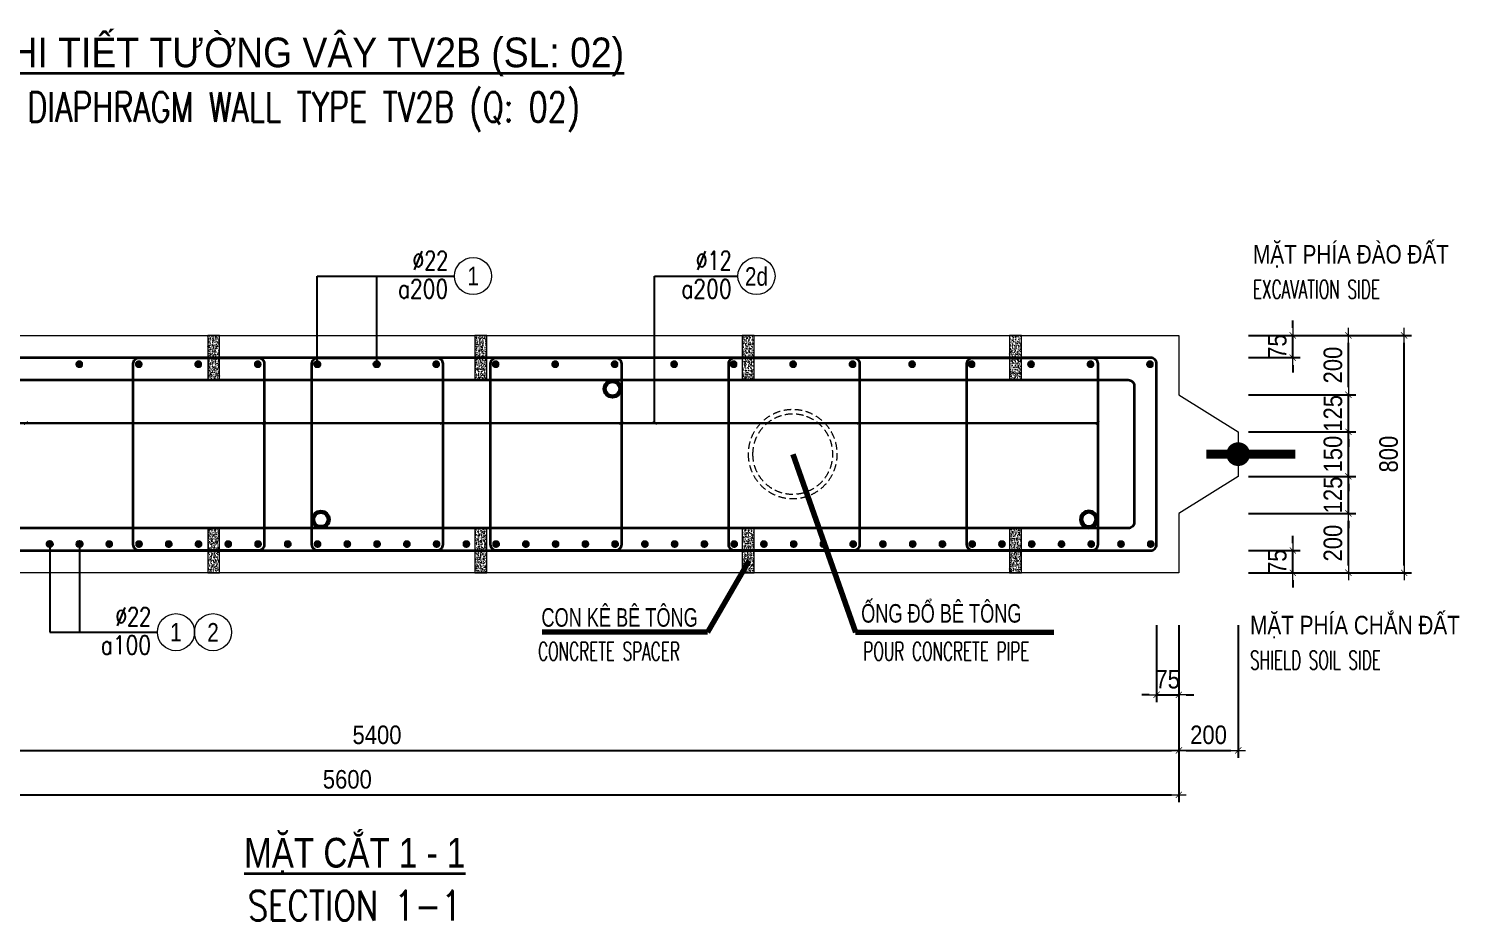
# Model space of a CAD drawing. Header units: millimetres. Extents: x -642477 to 1168880, y -27982 to 330379.
# Drawn here: x 269568 to 284021, y 92730 to 101745 of the extents above; entities that cross this region are included whole.
import ezdxf
from ezdxf.enums import TextEntityAlignment as Align

# ---------------------------------------------------------------- set-up
doc = ezdxf.new("R2010")
doc.units = ezdxf.units.MM
doc.linetypes.add('HIDDEN', pattern=[0.375, 0.25, -0.125])
doc.linetypes.add('HIDDEN2', pattern=[4.7625, 3.175, -1.5875])
doc.layers.get('0').update_dxf_attribs({"lineweight": 20})
doc.layers.get('Defpoints').update_dxf_attribs({"color": 151, "lineweight": 9})
for name, color, linetype, lineweight in [('NDC_S_BEAM', 3, 'HIDDEN2', 20), ('NDC_S_BREAK-LINE', 1, 'Continuous', 15), ('NDC_S_DIAPHGRAM WALL', 3, 'Continuous', 20), ('NDC_S_DIM', 1, 'Continuous', 15), ('NDC_S_ENG TITLE', 3, 'Continuous', 20), ('NDC_S_HATCH MATERIAL', 8, 'Continuous', 13), ('NDC_S_LEADER', 1, 'Continuous', 15), ('NDC_S_LEVEL TEXT', 7, 'Continuous', 20), ('NDC_S_REBAR', 4, 'Continuous', 35), ('NDC_S_VN TEXT', 7, 'Continuous', 20), ('NDC_S_VN TITLE', 6, 'Continuous', 35)]:
    doc.layers.add(name, color=color, linetype=linetype, lineweight=lineweight)
doc.layers.add('NDC_S_REBAR DES.', color=2, linetype='Continuous')
doc.styles.add('ARIAL', font='arial.ttf', dxfattribs={"width": 0.8})
doc.styles.add('NDC_ARIAL', font='arial.ttf', dxfattribs={"width": 0.85})
doc.styles.add('NDC_DIM', font='', dxfattribs={"width": 0.75})
doc.styles.add('NDC_EN TXT', font='romans.shx', dxfattribs={"width": 0.8})
doc.styles.get('NDC_DIM').set_extended_font_data('Dotum')
doc.dimstyles.new('A1-NDC-1-25 (x3)', dxfattribs={"dimscale": 75, "dimtxt": 2.5, "dimasz": 1, "dimexe": 1, "dimexo": 0, "dimgap": 0.8, "dimtad": 1, "dimdec": 0, "dimlfac": 0.333333, "dimdsep": 46, "dimtxsty": 'NDC_ARIAL', "dimblk": 'DIMMARK', "dimcen": 49999.938995, "dimdle": 1.5, "dimclrd": 1, "dimclre": 1, "dimclrt": 3, "dimadec": 0, "dimazin": 0, "dimtfac": 1, "dimtdec": 0, "dimtix": 1, "dimtmove": 2, "dimatfit": 3, "dimfxl": 1, "dimarcsym": 0})
doc.dimstyles.new('NDC_dim_25', dxfattribs={"dimscale": 25, "dimtxt": 2.2, "dimasz": 1.5, "dimexe": 1.5, "dimexo": 2.5, "dimgap": 1, "dimtad": 1, "dimdec": 0, "dimzin": 0, "dimdsep": 46, "dimtxsty": 'NDC_DIM', "dimblk": 'DIMMARK', "dimcen": 0.09, "dimdle": 1.2, "dimclrd": 1, "dimclre": 1, "dimclrt": 3, "dimadec": 0, "dimazin": 0, "dimtfac": 1, "dimtdec": 0, "dimtix": 1, "dimtofl": 0, "dimtmove": 0, "dimatfit": 3, "dimfxl": 6, "dimfxlon": 1, "dimtolj": 1, "dimtzin": 0, "dimarcsym": 0})

# ---------------------------------------------------------------- blocks, each defined once
blk = doc.blocks.new('DIMMARK')
at = {"layer": 'NDC_S_DIM', "color": 1}
blk.add_line((-1.5, 0), (1, 0), dxfattribs=at)
at = {"layer": 'NDC_S_DIM', "color": 2, "const_width": 0.1}
blk.add_lwpolyline([(-0.42, -0.42), (0.42, 0.42)], dxfattribs=at)
blk = doc.blocks.new('TV_001')
at = {"layer": 'NDC_S_DIAPHGRAM WALL', "ltscale": 0.01}
for p, q in [((21086.6, 15963.3), (21044.1, 15767.9)), ((21044.1, 15767.9), (20822.1, 15688.3)), ((20822.1, 15688.3), (20790.3, 15541.7)), ((20790.3, 15541.7), (20959.2, 15377)), ((20959.2, 15377), (20916.7, 15181.6)), ((20916.7, 15181.6), (26388.8, 13991.9))]:
    blk.add_line(p, q, dxfattribs=at)
blk.add_lwpolyline([(26558.8, 14773.6), (21086.6, 15963.3)], dxfattribs=at)
at = {"layer": 'NDC_S_DIAPHGRAM WALL', "ltscale": 50, "const_width": 30}
blk.add_lwpolyline([(20911.1, 15592.2), (20618, 15655.9)], dxfattribs=at)
at = {"layer": 'NDC_S_DIAPHGRAM WALL', "ltscale": 50, "const_width": 40}
blk.add_lwpolyline([(20825.8, 15610.7, -1), (20786.7, 15619.2, -1)], format="xyb", close=True, dxfattribs=at)
blk = doc.blocks.new('Ong sieu am')
at = {"layer": 'NDC_S_HATCH MATERIAL'}
h = blk.add_hatch(dxfattribs=at)
h.set_pattern_fill('ANSI31', color=256, scale=20)
h.set_pattern_definition([(45, (0, 0), (-1.76776695, 1.76776695), [])])
h.paths.add_polyline_path([(-7119.3, 51158.9, 1), (-7179.3, 51158.9, 1)])
h.paths.add_polyline_path([(-7171.3, 51158.9, -1), (-7127.3, 51158.9, -1)], flags=16)
at = {"layer": 'NDC_S_REBAR DES.'}
for radius in [30, 22]:
    blk.add_circle((-7149.3, 51158.9), radius, dxfattribs=at)
blk = doc.blocks.new('ong do BT')
at = {"layer": 'NDC_S_HATCH MATERIAL', "linetype": 'HIDDEN', "ltscale": 100}
for radius in [150, 135]:
    blk.add_circle((-6323.7, 51237.8), radius, dxfattribs=at)
blk = doc.blocks.new('con ke BT')
at = {"layer": 'NDC_S_HATCH MATERIAL'}
h = blk.add_hatch(dxfattribs=at)
h.set_pattern_fill('AR-CONC', color=256, scale=2)
h.set_pattern_definition([(50, (0, 0), (14.3452037, -1.2550427), [1.5, -16.5]), (355, (0, 0), (-2.7750267, 15.0438427), [1.2, -13.2]), (100.451444, (1.195, -0.105), (11.570177, 13.7888), [1.274804, -14.0228422]), (46.1842, (0, 4), (21.3448266, -3.3103856), [2.25, -24.75]), (96.635635, (1.779, 3.724), (18.693239, 19.482372), [1.912207, -21.034275]), (351.184164, (0, 4), (18.693239, 19.482372), [1.8, -19.8]), (21, (2, 3), (11.938141, -8.0523778), [1.5, -16.5]), (326, (2, 3), (4.8663066, 14.503001), [1.2, -13.2]), (71.451445, (2.995, 2.329), (16.8044475, 6.450623), [1.274804, -14.0228422]), (37.5, (0, 0), (0.2431971, 6.6578771), [0, -13.04, 0, -13.4, 0, -13.25]), (7.5, (0, 0), (5.2613907, 7.8882342), [0, -7.64, 0, -12.74, 0, -5.05]), (327.5, (-4.46, 0), (10.6764487, -0.45109743), [0, -5, 0, -15.6, 0, -20.7]), (317.5, (-6.46, 0), (11.6637234, 2.0020996), [0, -6.5, 0, -10.36, 0, -14.7])])
h.paths.add_polyline_path([(-7076.9, 51430.9), (-7116.9, 51430.9), (-7116.9, 51280.9), (-7076.9, 51280.9)])
at = {"layer": 'NDC_S_BREAK-LINE'}
blk.add_lwpolyline([(-7116.9, 51430.9), (-7116.9, 51280.9), (-7076.9, 51280.9), (-7076.9, 51430.9)], close=True, dxfattribs=at)
blk = doc.blocks.new('*U2362')
at = {"layer": 'NDC_S_LEADER', "xscale": 3, "yscale": 3, "zscale": 3}
blk.add_blockref('con ke BT', (21291, -154068), dxfattribs=at)
blk = doc.blocks.new('*U2363')
at = {"layer": 'NDC_S_DIM', "color": 0, "linetype": 'ByBlock', "lineweight": -2, "transparency": 16777216}
for p in [(0, 0), (2700, 0), (5400, 0), (8100, 0), (10800, 0), (13500, 0)]:
    blk.add_blockref('*U2362', p, dxfattribs=at)
blk = doc.blocks.new('*U2364')
at = {"layer": 'NDC_S_LEADER', "xscale": 3, "yscale": 3, "zscale": 3}
blk.add_blockref('con ke BT', (21291, -154068), dxfattribs=at)
blk = doc.blocks.new('*U2365')
at = {"layer": 'NDC_S_DIM', "color": 0, "linetype": 'ByBlock', "lineweight": -2, "transparency": 16777216}
for p in [(0, 0), (2700, 0), (5400, 0), (8100, 0), (10800, 0), (13500, 0)]:
    blk.add_blockref('*U2364', p, dxfattribs=at)
blk = doc.blocks.new('*U366')
blk.add_circle((2.5, 0), 2.5)
at = {"layer": 'NDC_S_VN TEXT', "color": 3, "style": 'NDC_EN TXT'}
for tag, width, p in [('DK2', 0.75, (-0.85, 0.85)), ('KC2', 0.8, (-0.85, -2.97))]:
    blk.add_attdef(tag, text='', height=2.5, dxfattribs=dict(at, width=width)).set_placement(p, align=Align.RIGHT)
at = {"layer": 'NDC_S_VN TEXT', "color": 7, "style": 'ARIAL', "width": 0.8}
blk.add_attdef('SH3', text='', height=2.5, dxfattribs=at).set_placement((2.5, 0), align=Align.MIDDLE)
blk = doc.blocks.new('kata_block_THEP')
at = {"layer": 'NDC_S_REBAR', "color": 0}
for p, q in [((-0.5, 0), (0.5, 0)), ((-0.35, 0.35), (0.35, -0.35)), ((0.35, 0.35), (-0.35, -0.35)), ((0, 0.5), (0, -0.5))]:
    blk.add_line(p, q, dxfattribs=at)
at = {"layer": 'NDC_S_REBAR', "color": 0, "const_width": 0.0833}
blk.add_lwpolyline([(-0.5, 0, 1), (0.5, 0, 1), (-0.5, 0, 1)], format="xyb", dxfattribs=at)
blk = doc.blocks.new('*U2375')
at = {"layer": 'NDC_S_REBAR', "ltscale": 80, "xscale": 72, "yscale": 72, "zscale": 72}
blk.add_blockref('kata_block_THEP', (0, 0), dxfattribs=at)
blk = doc.blocks.new('*U2376')
at = {"layer": 'NDC_S_LEVEL TEXT', "color": 0, "linetype": 'ByBlock', "lineweight": -2, "transparency": 16777216}
for p in [(5408.1, 0), (6009, 0), (6609.9, 0), (7210.8, 0), (7811.7, 0), (8412.6, 0), (9013.5, 0), (9614.4, 0), (10215.3, 0), (10816.2, 0), (11417.1, 0), (12018, 0), (12618.9, 0), (13219.8, 0), (13820.7, 0), (14421.6, 0), (15022.5, 0), (15623.4, 0), (16224.3, 0)]:
    blk.add_blockref('*U2375', p, dxfattribs=at)
blk = doc.blocks.new('*U2353')
at = {"layer": 'NDC_S_REBAR', "ltscale": 80, "xscale": 72, "yscale": 72, "zscale": 72}
blk.add_blockref('kata_block_THEP', (0, 0), dxfattribs=at)
blk = doc.blocks.new('*U2354')
at = {"layer": 'NDC_S_LEVEL TEXT', "color": 0, "linetype": 'ByBlock', "lineweight": -2, "transparency": 16777216}
for p in [(5110.2, 0), (5410.8, 0), (5711.4, 0), (6012, 0), (6312.6, 0), (6613.2, 0), (6913.8, 0), (7214.4, 0), (7515, 0), (7815.6, 0), (8116.2, 0), (8416.8, 0), (8717.4, 0), (9018, 0), (9318.6, 0), (9619.2, 0), (9919.8, 0), (10220.4, 0), (10521, 0), (10821.6, 0), (11122.2, 0), (11422.8, 0), (11723.4, 0), (12024, 0), (12324.6, 0), (12625.2, 0), (12925.8, 0), (13226.4, 0), (13527, 0), (13827.6, 0), (14128.2, 0), (14428.8, 0), (14729.4, 0), (15030, 0), (15330.6, 0), (15631.2, 0), (15931.8, 0), (16232.4, 0)]:
    blk.add_blockref('*U2353', p, dxfattribs=at)
blk = doc.blocks.new('*D2424')
at = {"layer": 'Defpoints', "color": 0, "ltscale": 100, "transparency": 16777216}
for p in [(281892, 96844), (282900, 96844), (281892, 96244)]:
    blk.add_point(p, dxfattribs=at)
at = {"layer": 'NDC_S_DIM', "color": 1, "lineweight": -2, "ltscale": 100, "transparency": 16777216}
for p, q in [((281892, 96844), (282975, 96844)), ((282900, 96319), (282900, 96769)), ((281892, 96244), (282975, 96244))]:
    blk.add_line(p, q, dxfattribs=at)
at = {"layer": 'NDC_S_DIM', "color": 1, "lineweight": -2, "ltscale": 100, "transparency": 16777216, "xscale": 75, "yscale": 75, "zscale": 75}
for p, rotation in [((282900, 96844), 90), ((282900, 96244), 270)]:
    blk.add_blockref('DIMMARK', p, dxfattribs=dict(at, rotation=rotation))
at = {"layer": 'NDC_S_DIM', "color": 3, "ltscale": 100, "transparency": 16777216, "insert": (282744, 96544), "char_height": 187.5, "attachment_point": 5, "rotation": 90, "style": 'NDC_ARIAL'}
blk.add_mtext('200', dxfattribs=at)
blk = doc.blocks.new('*D2425')
at = {"layer": 'Defpoints', "color": 0, "ltscale": 100, "transparency": 16777216}
for p in [(281892, 97219), (282900, 97219), (281892, 96844)]:
    blk.add_point(p, dxfattribs=at)
at = {"layer": 'NDC_S_DIM', "color": 1, "lineweight": -2, "ltscale": 100, "transparency": 16777216}
for p, q in [((282900, 97294), (282900, 97369)), ((281892, 97219), (282975, 97219)), ((282900, 96844), (282900, 97219)), ((281892, 96844), (282975, 96844)), ((282900, 96769), (282900, 96694))]:
    blk.add_line(p, q, dxfattribs=at)
at = {"layer": 'NDC_S_DIM', "color": 1, "lineweight": -2, "ltscale": 100, "transparency": 16777216, "xscale": 75, "yscale": 75, "zscale": 75}
for p, rotation in [((282900, 97219), 270), ((282900, 96844), 90)]:
    blk.add_blockref('DIMMARK', p, dxfattribs=dict(at, rotation=rotation))
at = {"layer": 'NDC_S_DIM', "color": 3, "ltscale": 100, "transparency": 16777216, "insert": (282744, 97031), "char_height": 187.5, "attachment_point": 5, "rotation": 90, "style": 'NDC_ARIAL'}
blk.add_mtext('125', dxfattribs=at)
blk = doc.blocks.new('*D2426')
at = {"layer": 'Defpoints', "color": 0, "ltscale": 100, "transparency": 16777216}
for p in [(281892, 97669), (282900, 97669), (281892, 97219)]:
    blk.add_point(p, dxfattribs=at)
at = {"layer": 'NDC_S_DIM', "color": 1, "lineweight": -2, "ltscale": 100, "transparency": 16777216}
for p, q in [((282900, 97744), (282900, 97819)), ((281892, 97669), (282975, 97669)), ((282900, 97219), (282900, 97669)), ((281892, 97219), (282975, 97219)), ((282900, 97144), (282900, 97069))]:
    blk.add_line(p, q, dxfattribs=at)
at = {"layer": 'NDC_S_DIM', "color": 1, "lineweight": -2, "ltscale": 100, "transparency": 16777216, "xscale": 75, "yscale": 75, "zscale": 75}
for p, rotation in [((282900, 97669), 270), ((282900, 97219), 90)]:
    blk.add_blockref('DIMMARK', p, dxfattribs=dict(at, rotation=rotation))
at = {"layer": 'NDC_S_DIM', "color": 3, "ltscale": 100, "transparency": 16777216, "insert": (282744, 97444), "char_height": 187.5, "attachment_point": 5, "rotation": 90, "style": 'NDC_ARIAL'}
blk.add_mtext('150', dxfattribs=at)
blk = doc.blocks.new('*D2427')
at = {"layer": 'Defpoints', "color": 0, "ltscale": 100, "transparency": 16777216}
for p in [(281892, 98044), (282900, 98044), (281892, 97669)]:
    blk.add_point(p, dxfattribs=at)
at = {"layer": 'NDC_S_DIM', "color": 1, "lineweight": -2, "ltscale": 100, "transparency": 16777216}
for p, q in [((282900, 98119), (282900, 98194)), ((281892, 98044), (282975, 98044)), ((282900, 97669), (282900, 98044)), ((281892, 97669), (282975, 97669)), ((282900, 97594), (282900, 97519))]:
    blk.add_line(p, q, dxfattribs=at)
at = {"layer": 'NDC_S_DIM', "color": 1, "lineweight": -2, "ltscale": 100, "transparency": 16777216, "xscale": 75, "yscale": 75, "zscale": 75}
for p, rotation in [((282900, 98044), 270), ((282900, 97669), 90)]:
    blk.add_blockref('DIMMARK', p, dxfattribs=dict(at, rotation=rotation))
at = {"layer": 'NDC_S_DIM', "color": 3, "ltscale": 100, "transparency": 16777216, "insert": (282744, 97856), "char_height": 187.5, "attachment_point": 5, "rotation": 90, "style": 'NDC_ARIAL'}
blk.add_mtext('125', dxfattribs=at)
blk = doc.blocks.new('*D2428')
at = {"layer": 'Defpoints', "color": 0, "ltscale": 100, "transparency": 16777216}
for p in [(281892, 98644), (282900, 98644), (281892, 98044)]:
    blk.add_point(p, dxfattribs=at)
at = {"layer": 'NDC_S_DIM', "color": 1, "lineweight": -2, "ltscale": 100, "transparency": 16777216}
for p, q in [((281892, 98644), (282975, 98644)), ((282900, 98119), (282900, 98569)), ((281892, 98044), (282975, 98044))]:
    blk.add_line(p, q, dxfattribs=at)
at = {"layer": 'NDC_S_DIM', "color": 1, "lineweight": -2, "ltscale": 100, "transparency": 16777216, "xscale": 75, "yscale": 75, "zscale": 75}
for p, rotation in [((282900, 98644), 90), ((282900, 98044), 270)]:
    blk.add_blockref('DIMMARK', p, dxfattribs=dict(at, rotation=rotation))
at = {"layer": 'NDC_S_DIM', "color": 3, "ltscale": 100, "transparency": 16777216, "insert": (282744, 98344), "char_height": 187.5, "attachment_point": 5, "rotation": 90, "style": 'NDC_ARIAL'}
blk.add_mtext('200', dxfattribs=at)
blk = doc.blocks.new('*D2429')
at = {"layer": 'Defpoints', "color": 0, "ltscale": 100, "transparency": 16777216}
for p in [(281892, 98644), (283463, 98644), (281892, 96244)]:
    blk.add_point(p, dxfattribs=at)
at = {"layer": 'NDC_S_DIM', "color": 1, "lineweight": -2, "ltscale": 100, "transparency": 16777216}
for p, q in [((281892, 98644), (283538, 98644)), ((283463, 96319), (283463, 98569)), ((281892, 96244), (283538, 96244))]:
    blk.add_line(p, q, dxfattribs=at)
at = {"layer": 'NDC_S_DIM', "color": 1, "lineweight": -2, "ltscale": 100, "transparency": 16777216, "xscale": 75, "yscale": 75, "zscale": 75}
for p, rotation in [((283463, 98644), 90), ((283463, 96244), 270)]:
    blk.add_blockref('DIMMARK', p, dxfattribs=dict(at, rotation=rotation))
at = {"layer": 'NDC_S_DIM', "color": 3, "ltscale": 100, "transparency": 16777216, "insert": (283307, 97444), "char_height": 187.5, "attachment_point": 5, "rotation": 90, "style": 'NDC_ARIAL'}
blk.add_mtext('800', dxfattribs=at)
blk = doc.blocks.new('*D2430')
at = {"layer": 'Defpoints', "color": 0, "ltscale": 100, "transparency": 16777216}
for p in [(281892, 96469), (282338, 96469), (281892, 96244)]:
    blk.add_point(p, dxfattribs=at)
at = {"layer": 'NDC_S_DIM', "color": 1, "lineweight": -2, "ltscale": 100, "transparency": 16777216}
for p, q in [((282338, 96544), (282338, 96619)), ((281892, 96469), (282413, 96469)), ((282338, 96244), (282338, 96469)), ((281892, 96244), (282413, 96244)), ((282338, 96169), (282338, 96094))]:
    blk.add_line(p, q, dxfattribs=at)
at = {"layer": 'NDC_S_DIM', "color": 1, "lineweight": -2, "ltscale": 100, "transparency": 16777216, "xscale": 75, "yscale": 75, "zscale": 75}
for p, rotation in [((282338, 96469), 270), ((282338, 96244), 90)]:
    blk.add_blockref('DIMMARK', p, dxfattribs=dict(at, rotation=rotation))
at = {"layer": 'NDC_S_DIM', "color": 3, "ltscale": 100, "transparency": 16777216, "insert": (282182, 96356), "char_height": 187.5, "attachment_point": 5, "rotation": 90, "style": 'NDC_ARIAL'}
blk.add_mtext('75', dxfattribs=at)
blk = doc.blocks.new('*D2431')
at = {"layer": 'Defpoints', "color": 0, "ltscale": 100, "transparency": 16777216}
for p in [(281892, 98644), (282338, 98644), (281892, 98419)]:
    blk.add_point(p, dxfattribs=at)
at = {"layer": 'NDC_S_DIM', "color": 1, "lineweight": -2, "ltscale": 100, "transparency": 16777216}
for p, q in [((282338, 98719), (282338, 98794)), ((281892, 98644), (282413, 98644)), ((282338, 98419), (282338, 98644)), ((281892, 98419), (282413, 98419)), ((282338, 98344), (282338, 98269))]:
    blk.add_line(p, q, dxfattribs=at)
at = {"layer": 'NDC_S_DIM', "color": 1, "lineweight": -2, "ltscale": 100, "transparency": 16777216, "xscale": 75, "yscale": 75, "zscale": 75}
for p, rotation in [((282338, 98644), 270), ((282338, 98419), 90)]:
    blk.add_blockref('DIMMARK', p, dxfattribs=dict(at, rotation=rotation))
at = {"layer": 'NDC_S_DIM', "color": 3, "ltscale": 100, "transparency": 16777216, "insert": (282182, 98531), "char_height": 187.5, "attachment_point": 5, "rotation": 90, "style": 'NDC_ARIAL'}
blk.add_mtext('75', dxfattribs=at)
blk = doc.blocks.new('*D2433')
at = {"layer": 'Defpoints', "color": 0, "ltscale": 100, "transparency": 16777216}
for p in [(280962, 95714), (281187, 95714), (281187, 95011)]:
    blk.add_point(p, dxfattribs=at)
at = {"layer": 'NDC_S_DIM', "color": 1, "lineweight": -2, "ltscale": 100, "transparency": 16777216}
for p, q in [((280962, 95714), (280962, 94936)), ((281187, 95714), (281187, 94936)), ((280887, 95011), (280812, 95011)), ((280962, 95011), (281187, 95011)), ((281262, 95011), (281337, 95011))]:
    blk.add_line(p, q, dxfattribs=at)
at = {"layer": 'NDC_S_DIM', "color": 1, "lineweight": -2, "ltscale": 100, "transparency": 16777216, "xscale": 75, "yscale": 75, "zscale": 75}
blk.add_blockref('DIMMARK', (280962, 95011), dxfattribs=at)
at = {"layer": 'NDC_S_DIM', "color": 1, "lineweight": -2, "ltscale": 100, "transparency": 16777216, "xscale": 75, "yscale": 75, "zscale": 75, "rotation": 180}
blk.add_blockref('DIMMARK', (281187, 95011), dxfattribs=at)
at = {"layer": 'NDC_S_DIM', "color": 3, "ltscale": 100, "transparency": 16777216, "insert": (281074, 95167), "char_height": 187.5, "attachment_point": 5, "style": 'NDC_ARIAL'}
blk.add_mtext('75', dxfattribs=at)
blk = doc.blocks.new('*D2435')
at = {"layer": 'Defpoints', "color": 0, "ltscale": 100, "transparency": 16777216}
for p in [(264987, 95714), (281187, 95714), (281187, 94449)]:
    blk.add_point(p, dxfattribs=at)
at = {"layer": 'NDC_S_DIM', "color": 1, "lineweight": -2, "ltscale": 100, "transparency": 16777216}
for p, q in [((264987, 95714), (264987, 94374)), ((281187, 95714), (281187, 94374)), ((265062, 94449), (281112, 94449))]:
    blk.add_line(p, q, dxfattribs=at)
at = {"layer": 'NDC_S_DIM', "color": 1, "lineweight": -2, "ltscale": 100, "transparency": 16777216, "xscale": 75, "yscale": 75, "zscale": 75, "rotation": 180}
blk.add_blockref('DIMMARK', (264987, 94449), dxfattribs=at)
at = {"layer": 'NDC_S_DIM', "color": 1, "lineweight": -2, "ltscale": 100, "transparency": 16777216, "xscale": 75, "yscale": 75, "zscale": 75}
blk.add_blockref('DIMMARK', (281187, 94449), dxfattribs=at)
at = {"layer": 'NDC_S_DIM', "color": 3, "ltscale": 100, "transparency": 16777216, "insert": (273087, 94605), "char_height": 187.5, "attachment_point": 5, "style": 'NDC_ARIAL'}
blk.add_mtext('5400', dxfattribs=at)
blk = doc.blocks.new('*D2436')
at = {"layer": 'Defpoints', "color": 0, "ltscale": 100, "transparency": 16777216}
for p in [(281187, 95714), (281787, 95714), (281787, 94449)]:
    blk.add_point(p, dxfattribs=at)
at = {"layer": 'NDC_S_DIM', "color": 1, "lineweight": -2, "ltscale": 100, "transparency": 16777216}
for p, q in [((281187, 95714), (281187, 94374)), ((281787, 95714), (281787, 94374)), ((281262, 94449), (281712, 94449))]:
    blk.add_line(p, q, dxfattribs=at)
at = {"layer": 'NDC_S_DIM', "color": 1, "lineweight": -2, "ltscale": 100, "transparency": 16777216, "xscale": 75, "yscale": 75, "zscale": 75, "rotation": 180}
blk.add_blockref('DIMMARK', (281187, 94449), dxfattribs=at)
at = {"layer": 'NDC_S_DIM', "color": 1, "lineweight": -2, "ltscale": 100, "transparency": 16777216, "xscale": 75, "yscale": 75, "zscale": 75}
blk.add_blockref('DIMMARK', (281787, 94449), dxfattribs=at)
at = {"layer": 'NDC_S_DIM', "color": 3, "ltscale": 100, "transparency": 16777216, "insert": (281487, 94605), "char_height": 187.5, "attachment_point": 5, "style": 'NDC_ARIAL'}
blk.add_mtext('200', dxfattribs=at)
blk = doc.blocks.new('*D2437')
at = {"layer": 'Defpoints', "color": 0, "ltscale": 100, "transparency": 16777216}
for p in [(264387, 95714), (281187, 95714), (281187, 93999)]:
    blk.add_point(p, dxfattribs=at)
at = {"layer": 'NDC_S_DIM', "color": 1, "lineweight": -2, "ltscale": 100, "transparency": 16777216}
for p, q in [((264387, 95714), (264387, 93924)), ((281187, 95714), (281187, 93924)), ((264462, 93999), (281112, 93999))]:
    blk.add_line(p, q, dxfattribs=at)
at = {"layer": 'NDC_S_DIM', "color": 1, "lineweight": -2, "ltscale": 100, "transparency": 16777216, "xscale": 75, "yscale": 75, "zscale": 75, "rotation": 180}
blk.add_blockref('DIMMARK', (264387, 93999), dxfattribs=at)
at = {"layer": 'NDC_S_DIM', "color": 1, "lineweight": -2, "ltscale": 100, "transparency": 16777216, "xscale": 75, "yscale": 75, "zscale": 75}
blk.add_blockref('DIMMARK', (281187, 93999), dxfattribs=at)
at = {"layer": 'NDC_S_DIM', "color": 3, "ltscale": 100, "transparency": 16777216, "insert": (272787, 94155), "char_height": 187.5, "attachment_point": 5, "style": 'NDC_ARIAL'}
blk.add_mtext('5600', dxfattribs=at)

msp = doc.modelspace()

# ---------------------------------------------------------------- linework, layer by layer
at = {"layer": 'NDC_S_DIM'}
msp.add_circle((271430.8, 95643.6), 187.5, dxfattribs=at)
at = {"layer": 'NDC_S_REBAR'}
msp.add_lwpolyline([(265782.2, 97318), (264639.8, 96601, 0.2585925), (264611.6, 96550.2), (264611.6, 96528.7, 0.4142136), (264671.6, 96468.7), (280901.6, 96468.7, 0.4142136), (280961.6, 96528.7), (280961.6, 98358.7, 0.4142136), (280901.6, 98418.7), (264671.6, 98418.7, 0.4142136), (264611.6, 98358.7), (264611.6, 98342.9, 0.2239077), (264633.4, 98296.6), (265771, 97575.7)], format="xyb", dxfattribs=at)
for points in [[(270685.5, 98418.7), (271886.8, 98418.7, -0.4142136), (271946.8, 98358.7), (271946.8, 96528.7, -0.4142136), (271886.8, 96468.7), (270685.5, 96468.7, -0.4142136), (270625.5, 96528.7), (270625.5, 98358.7, -0.4142136)], [(272490, 98418.7), (273691.3, 98418.7, -0.4142136), (273751.3, 98358.7), (273751.3, 96528.7, -0.4142136), (273691.3, 96468.7), (272490, 96468.7, -0.4142136), (272430, 96528.7), (272430, 98358.7, -0.4142136)], [(274294.5, 98418.7), (275495.8, 98418.7, -0.4142136), (275555.8, 98358.7), (275555.8, 96528.7, -0.4142136), (275495.8, 96468.7), (274294.5, 96468.7, -0.4142136), (274234.5, 96528.7), (274234.5, 98358.7, -0.4142136)], [(276700.5, 98418.7), (277901.8, 98418.7, -0.4142136), (277961.8, 98358.7), (277961.8, 96528.7, -0.4142136), (277901.8, 96468.7), (276700.5, 96468.7, -0.4142136), (276640.5, 96528.7), (276640.5, 98358.7, -0.4142136)], [(279106.5, 98418.7), (280307.8, 98418.7, -0.4142136), (280367.8, 98358.7), (280367.8, 96528.7, -0.4142136), (280307.8, 96468.7), (279106.5, 96468.7, -0.4142136), (279046.5, 96528.7), (279046.5, 98358.7, -0.4142136)], [(265721.6, 98193.7), (280676.6, 98193.7, -0.4142136), (280736.6, 98133.7), (280736.6, 96753.7, -0.4142136), (280676.6, 96693.7), (265721.6, 96693.7, -0.4142136), (265661.6, 96753.7), (265661.6, 98133.7, -0.4142136)]]:
    msp.add_lwpolyline(points, format="xyb", close=True, dxfattribs=at)

# ---------------------------------------------------------------- block references
at = {"layer": 'NDC_S_BEAM', "xscale": -3, "yscale": 3, "zscale": 3, "rotation": 347.733965496706}
msp.add_blockref('TV_001', (332828.1, 38407.2), dxfattribs=at)
at = {"layer": 'NDC_S_DIM', "ltscale": 80, "xscale": 75, "yscale": 75, "zscale": 75}
for p, values in [((273870.1, 99243.7), {'SH3': '1', 'DK2': '%%c22', 'KC2': 'a200'}), ((276732.9, 99243.7), {'SH3': '2d', 'DK2': '%%c12', 'KC2': 'a200'}), ((270868.3, 95643.6), {'SH3': '1', 'DK2': '%%c22', 'KC2': 'a100'})]:
    msp.add_blockref('*U366', p, dxfattribs=at).add_auto_attribs(values)
at = {"layer": 'NDC_S_DIM'}
for name, p in [('*U2363', (266036.6, 98418.7)), ('*U2365', (266036.6, 96468.7))]:
    msp.add_blockref(name, p, dxfattribs=at)
at = {"layer": 'NDC_S_LEADER', "yscale": 3, "zscale": 3}
for name, p, xscale in [('Ong sieu am', (296913.7, -55372.9), 3), ('ong do BT', (258315.4, -56269.8), -3), ('Ong sieu am', (293967.9, -56692.9), 3)]:
    msp.add_blockref(name, p, dxfattribs=dict(at, xscale=xscale))
at = {"layer": 'NDC_S_LEADER', "xscale": -3, "yscale": 3, "zscale": 3, "rotation": 180}
msp.add_blockref('Ong sieu am', (301725.7, 250260.2), dxfattribs=at)
at = {"layer": 'NDC_S_LEVEL TEXT'}
msp.add_blockref('*U2376', (264671.1, 98352.7), dxfattribs=at)
at = {"layer": 'NDC_S_LEVEL TEXT', "extrusion": (0, 0, -1), "zscale": -1, "rotation": 180}
msp.add_blockref('*U2354', (-264671.1, 96534.7), dxfattribs=at)

# ---------------------------------------------------------------- texts
at = {"layer": 'NDC_S_ENG TITLE', "style": 'NDC_EN TXT'}
for s, width, p in [('DIAPHRAGM WALL TYPE TV2B (Q: 02)', 0.75, (272347.5, 100931.7)), ('SECTION 1-1', 0.8, (272862, 92880))]:
    msp.add_text(s, height=300, dxfattribs=dict(at, width=width)).set_placement(p, align=Align.MIDDLE)
at = {"layer": 'NDC_S_ENG TITLE', "style": 'NDC_EN TXT', "width": 0.6}
for s, p in [('EXCAVATION SIDE', (281936.3, 99109.2)), ('CONCRETE SPACER', (274714.4, 95450)), ('POUR CONCRETE PIPE', (277999.7, 95450)), ('SHIELD SOIL SIDE', (281907.2, 95360.8))]:
    msp.add_text(s, height=187.5, dxfattribs=at).set_placement(p, align=Align.MIDDLE_LEFT)
at = {"layer": 'NDC_S_LEVEL TEXT', "style": 'NDC_ARIAL'}
for s, width, p in [('MẶT PHÍA ĐÀO ĐẤT', 0.8, (281936.3, 99464)), ('ỐNG ĐỔ BÊ TÔNG', 0.7, (277978.2, 95834.1)), ('CON KÊ BÊ TÔNG', 0.7, (274748.3, 95792.8)), ('MẶT PHÍA CHẮN ĐẤT', 0.8, (281907.2, 95715.5))]:
    msp.add_text(s, height=187.5, dxfattribs=dict(at, width=width)).set_placement(p, align=Align.MIDDLE_LEFT)
at = {"layer": 'NDC_S_VN TEXT', "color": 7, "style": 'ARIAL', "width": 0.8}
msp.add_text('2', height=187.5, dxfattribs=at).set_placement((271430.8, 95643.6), align=Align.MIDDLE)
at = {"layer": 'NDC_S_VN TITLE', "style": 'NDC_ARIAL'}
for s, width, p in [('%%UCHI TIẾT TƯỜNG VÂY TV2B (SL: 02)', 0.9, (272347.5, 101504.9)), ('%%UMẶT CẮT 1 - 1', 0.8, (272862, 93426.5))]:
    msp.add_text(s, height=300, dxfattribs=dict(at, width=width)).set_placement(p, align=Align.MIDDLE)

# ---------------------------------------------------------------- dimensions: what is measured, and where the dimension line sits
at = {"layer": 'NDC_S_DIM', "ltscale": 100}
for base, p1, p2, picture, middle in [((282337.5, 98643.7), (281892.3, 98418.7), (281892.3, 98643.7), '*D2431', (282182.2, 98531.2)), ((282900, 98643.7), (281892.3, 98043.7), (281892.3, 98643.7), '*D2428', (282744.3, 98343.7)), ((283462.5, 98643.7), (281892.3, 96243.7), (281892.3, 98643.7), '*D2429', (283306.8, 97443.7)), ((282900, 98043.7), (281892.3, 97668.7), (281892.3, 98043.7), '*D2427', (282744.3, 97856.2)), ((282900, 97668.7), (281892.3, 97218.7), (281892.3, 97668.7), '*D2426', (282744.3, 97443.7)), ((282900, 97218.7), (281892.3, 96843.7), (281892.3, 97218.7), '*D2425', (282744.3, 97031.2)), ((282900, 96843.7), (281892.3, 96243.7), (281892.3, 96843.7), '*D2424', (282744.3, 96543.7)), ((282337.5, 96468.7), (281892.3, 96243.7), (281892.3, 96468.7), '*D2430', (282182.2, 96356.2))]:
    dim = msp.add_linear_dim(base=base, p1=p1, p2=p2, angle=90, dimstyle='A1-NDC-1-25 (x3)', dxfattribs=at)
    dim.commit()
    dim.dimension.update_dxf_attribs({"geometry": picture, "text_midpoint": middle})
for base, p1, p2, picture, middle in [((281186.6, 93999), (264386.6, 95714.1), (281186.6, 95714.1), '*D2437', (272786.6, 94154.7)), ((281186.6, 94449), (264986.6, 95714.1), (281186.6, 95714.1), '*D2435', (273086.6, 94604.7)), ((281186.6, 95011.5), (280961.6, 95714.1), (281186.6, 95714.1), '*D2433', (281074.1, 95166.8)), ((281786.6, 94449), (281186.6, 95714.1), (281786.6, 95714.1), '*D2436', (281486.6, 94604.7))]:
    dim = msp.add_linear_dim(base=base, p1=p1, p2=p2, dimstyle='A1-NDC-1-25 (x3)', dxfattribs=at)
    dim.commit()
    dim.dimension.update_dxf_attribs({"geometry": picture, "text_midpoint": middle})

# ---------------------------------------------------------------- leaders
at = {"layer": 'NDC_S_LEADER'}
for points, override in [([(272482.8, 98352.7), (272482.8, 99243.7), (273870.1, 99243.7)], {"dimasz": 2.5, "dimldrblk": 'DotBlank'}), ([(273083.7, 98352.7), (273083.7, 99243.7), (273870.1, 99243.7)], {"dimasz": 2.5, "dimldrblk": 'DotBlank'}), ([(275891.2, 97757.9), (275891.2, 99243.7), (276732.9, 99243.7)], {"dimldrblk": 'ArchTick'}), ([(267134.8, 97757.9), (280359, 97757.9)], {"dimldrblk": 'ArchTick'}), ([(280367.8, 97757.9), (267138.1, 97757.9)], {"dimldrblk": 'ArchTick'}), ([(269540.8, 97757.9), (280359, 97757.9)], {"dimldrblk": 'ArchTick'}), ([(271946.8, 97757.9), (280359, 97757.9)], {"dimldrblk": 'ArchTick'}), ([(273746.9, 97757.9), (280359, 97757.9)], {"dimldrblk": 'ArchTick'}), ([(275555.8, 97757.9), (280359, 97757.9)], {"dimldrblk": 'ArchTick'}), ([(277957.4, 97757.9), (280359, 97757.9)], {"dimldrblk": 'ArchTick'}), ([(277286.6, 97443.7), (277921.9, 95643.6), (279923.3, 95643.6)], {"dimasz": 4.5, "dimlwd": 65533}), ([(269781.3, 96534.7), (269781.3, 95643.6), (270868.3, 95643.6)], {"dimasz": 2.5, "dimldrblk": 'DotBlank'}), ([(270081.9, 96534.7), (270081.9, 95643.6), (270868.3, 95643.6)], {"dimasz": 2.5, "dimldrblk": 'DotBlank'}), ([(276841.8, 96364.5), (276425.8, 95643.6), (274753.8, 95643.6)], {"dimasz": 4.5, "dimlwd": 65533})]:
    msp.add_leader(points, dimstyle='NDC_dim_25', override=override, dxfattribs=at)

doc.saveas('drawing.dxf')
